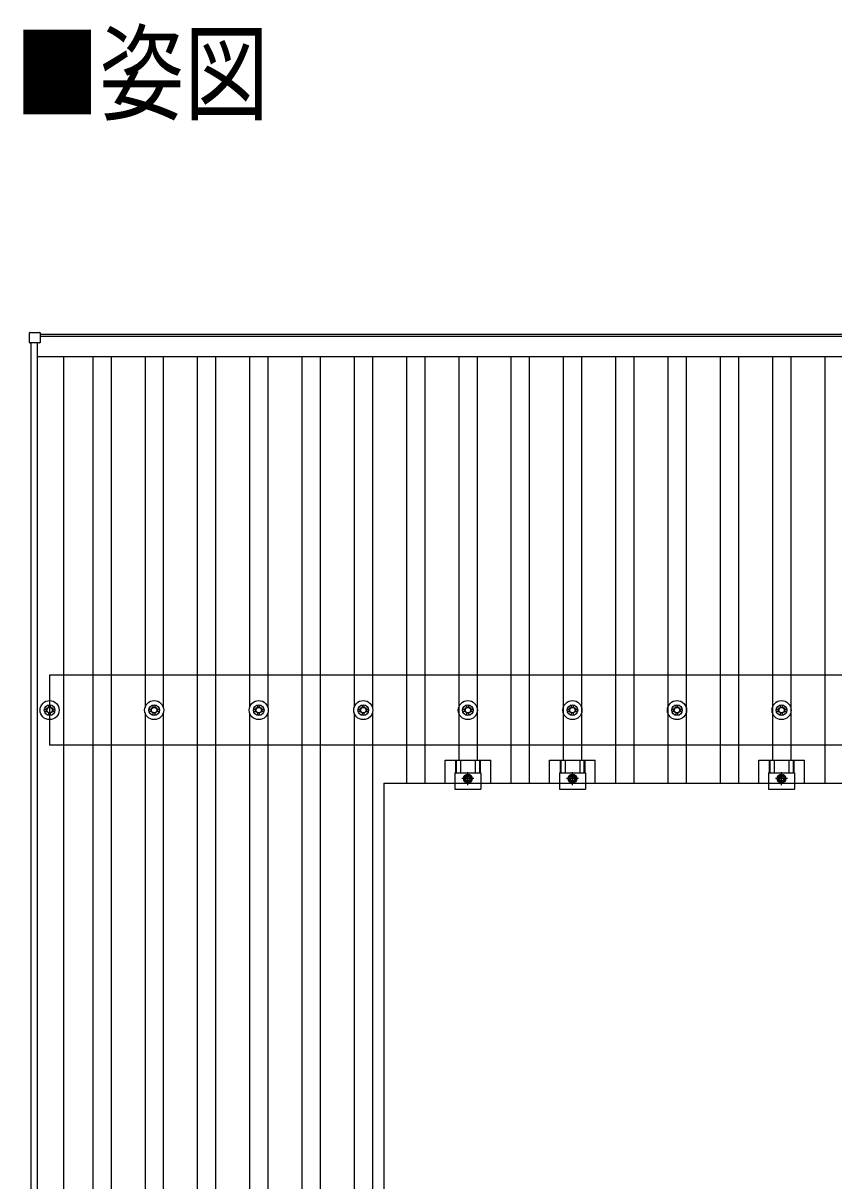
# Model space of a CAD drawing. Units: millimetres, scale not verified. Extents: x -12615 to 12615, y -8910 to 8910.
# Drawn here: x -10001 to -8450, y 4530 to 6745 of the extents above; entities that cross this region are included whole.
import ezdxf
from ezdxf.enums import TextEntityAlignment as Align

# ---------------------------------------------------------------- set-up
doc = ezdxf.new("R2010")
doc.units = ezdxf.units.MM
doc.header["$LTSCALE"] = 40
for name, color, linetype in [('0-2_USER1', 3, 'Continuous'), ('0-4_YKK_13', 4, 'Continuous'), ('0-5_YKK_A1', 4, 'Continuous')]:
    doc.layers.add(name, color=color, linetype=linetype)
doc.styles.add('ＭＳ ゴシック', font='')
doc.styles.get('ＭＳ ゴシック').set_extended_font_data('MS Gothic')

msp = doc.modelspace()

# ---------------------------------------------------------------- linework, layer by layer
at = {"layer": '0-4_YKK_13'}
for p, q in [((-9988.3, 6134.25), (-9988.3, 6152.25)), ((-9987.3, 6153.25), (-9969.3, 6153.25)), ((-9968.3, 6152.25), (-9968.3, 6134.25)), ((-9969.3, 6133.25), (-9987.3, 6133.25)), ((-9960, 5432.19), (-9955.59, 5432.19)), ((-9960, 5428.69), (-9955.59, 5428.69)), ((-9951.75, 5436.02), (-9951.75, 5440.44)), ((-9948.25, 5436.02), (-9948.25, 5440.44)), ((-9944.42, 5432.19), (-9940.01, 5432.19)), ((-9944.42, 5428.69), (-9940.01, 5428.69)), ((-9760, 5432.19), (-9755.59, 5432.19)), ((-9760, 5428.69), (-9755.59, 5428.69)), ((-9751.75, 5436.02), (-9751.75, 5440.44)), ((-9748.25, 5436.02), (-9748.25, 5440.44)), ((-9744.42, 5432.19), (-9740.01, 5432.19)), ((-9744.42, 5428.69), (-9740.01, 5428.69)), ((-9560, 5432.19), (-9555.59, 5432.19)), ((-9560, 5428.69), (-9555.59, 5428.69)), ((-9551.75, 5436.02), (-9551.75, 5440.44)), ((-9548.25, 5436.02), (-9548.25, 5440.44)), ((-9544.42, 5432.19), (-9540.01, 5432.19)), ((-9544.42, 5428.69), (-9540.01, 5428.69)), ((-9360, 5432.19), (-9355.59, 5432.19)), ((-9360, 5428.69), (-9355.59, 5428.69)), ((-9351.75, 5436.02), (-9351.75, 5440.44)), ((-9348.25, 5436.02), (-9348.25, 5440.44)), ((-9344.42, 5432.19), (-9340.01, 5432.19)), ((-9344.42, 5428.69), (-9340.01, 5428.69)), ((-9160, 5432.19), (-9155.59, 5432.19)), ((-9160, 5428.69), (-9155.59, 5428.69)), ((-9151.75, 5436.02), (-9151.75, 5440.44)), ((-9148.25, 5436.02), (-9148.25, 5440.44)), ((-9144.42, 5432.19), (-9140.01, 5432.19)), ((-9144.42, 5428.69), (-9140.01, 5428.69)), ((-8960, 5432.19), (-8955.59, 5432.19)), ((-8960, 5428.69), (-8955.59, 5428.69)), ((-8951.75, 5436.02), (-8951.75, 5440.44)), ((-8948.25, 5436.02), (-8948.25, 5440.44)), ((-8944.42, 5432.19), (-8940.01, 5432.19)), ((-8944.42, 5428.69), (-8940.01, 5428.69)), ((-8760, 5432.19), (-8755.59, 5432.19)), ((-8760, 5428.69), (-8755.59, 5428.69)), ((-8751.75, 5436.02), (-8751.75, 5440.44)), ((-8748.25, 5436.02), (-8748.25, 5440.44)), ((-8744.42, 5432.19), (-8740.01, 5432.19)), ((-8744.42, 5428.69), (-8740.01, 5428.69)), ((-8560, 5432.19), (-8555.59, 5432.19)), ((-8560, 5428.69), (-8555.59, 5428.69)), ((-8551.75, 5436.02), (-8551.75, 5440.44)), ((-8548.25, 5436.02), (-8548.25, 5440.44)), ((-8544.42, 5432.19), (-8540.01, 5432.19)), ((-8544.42, 5428.69), (-8540.01, 5428.69)), ((-9951.75, 5420.44), (-9951.75, 5424.86)), ((-9948.25, 5420.44), (-9948.25, 5424.86)), ((-9751.75, 5420.44), (-9751.75, 5424.86)), ((-9748.25, 5420.44), (-9748.25, 5424.86)), ((-9551.75, 5420.44), (-9551.75, 5424.86)), ((-9548.25, 5420.44), (-9548.25, 5424.86)), ((-9351.75, 5420.44), (-9351.75, 5424.86)), ((-9348.25, 5420.44), (-9348.25, 5424.86)), ((-9151.75, 5420.44), (-9151.75, 5424.86)), ((-9148.25, 5420.44), (-9148.25, 5424.86)), ((-8951.75, 5420.44), (-8951.75, 5424.86)), ((-8948.25, 5420.44), (-8948.25, 5424.86)), ((-8751.75, 5420.44), (-8751.75, 5424.86)), ((-8748.25, 5420.44), (-8748.25, 5424.86)), ((-8551.75, 5420.44), (-8551.75, 5424.86)), ((-8548.25, 5420.44), (-8548.25, 5424.86)), ((-9173.52, 5334.44), (-9173.52, 5310.24)), ((-9172.12, 5334.44), (-9172.12, 5310.24)), ((-9163.92, 5334.44), (-9163.92, 5310.24)), ((-9136.08, 5334.44), (-9136.08, 5310.24)), ((-9127.88, 5334.44), (-9127.88, 5310.24)), ((-9126.48, 5334.44), (-9126.48, 5310.24)), ((-9106.35, 5290.94), (-9106.35, 5334.44)), ((-8973.52, 5334.44), (-8973.52, 5310.24)), ((-8972.12, 5334.44), (-8972.12, 5310.24)), ((-8963.92, 5334.44), (-8963.92, 5310.24)), ((-8936.08, 5334.44), (-8936.08, 5310.24)), ((-8927.88, 5334.44), (-8927.88, 5310.24)), ((-8926.48, 5334.44), (-8926.48, 5310.24)), ((-8906.35, 5290.94), (-8906.35, 5334.44)), ((-8573.52, 5334.44), (-8573.52, 5310.24)), ((-8572.12, 5334.44), (-8572.12, 5310.24)), ((-8563.92, 5334.44), (-8563.92, 5310.24)), ((-8536.08, 5334.44), (-8536.08, 5310.24)), ((-8527.88, 5334.44), (-8527.88, 5310.24)), ((-8526.48, 5334.44), (-8526.48, 5310.24)), ((-8506.35, 5290.94), (-8506.35, 5334.44)), ((-9175, 5310.24), (-9125, 5310.24)), ((-9138.5, 5299.44), (-9161.5, 5299.44)), ((-9150, 5286.93), (-9150, 5311.94)), ((-9125, 5310.24), (-9125, 5278.94)), ((-8975, 5310.24), (-8925, 5310.24)), ((-8938.5, 5299.44), (-8961.5, 5299.44)), ((-8950, 5286.93), (-8950, 5311.94)), ((-8925, 5310.24), (-8925, 5278.94)), ((-8575, 5310.24), (-8525, 5310.24)), ((-8538.5, 5299.44), (-8561.5, 5299.44)), ((-8550, 5286.93), (-8550, 5311.94)), ((-8525, 5310.24), (-8525, 5278.94)), ((-9311, 5290.94), (-7589, 5290.94))]:
    msp.add_line(p, q, dxfattribs=at)
for points in [[(-9193.65, 5290.94), (-9193.65, 5334.44), (-9106.35, 5334.44)], [(-8993.65, 5290.94), (-8993.65, 5334.44), (-8906.35, 5334.44)], [(-8593.65, 5290.94), (-8593.65, 5334.44), (-8506.35, 5334.44)], [(-9175, 5310.24), (-9175, 5278.94), (-9125, 5278.94)], [(-8975, 5310.24), (-8975, 5278.94), (-8925, 5278.94)], [(-8575, 5310.24), (-8575, 5278.94), (-8525, 5278.94)], [(-9311, 5290.94), (-9311, 4156.94), (-7589, 4156.94)]]:
    msp.add_lwpolyline(points, dxfattribs=at)
for points in [[(-9150, 5291.93), (-9156.5, 5295.69), (-9156.5, 5303.19), (-9150, 5306.94), (-9143.5, 5303.19), (-9143.5, 5295.69)], [(-8950, 5291.93), (-8956.5, 5295.69), (-8956.5, 5303.19), (-8950, 5306.94), (-8943.5, 5303.19), (-8943.5, 5295.69)], [(-8550, 5291.93), (-8556.5, 5295.69), (-8556.5, 5303.19), (-8550, 5306.94), (-8543.5, 5303.19), (-8543.5, 5295.69)]]:
    msp.add_lwpolyline(points, close=True, dxfattribs=at)
for centre, radius in [((-9950, 5430.44), 18.25), ((-9950, 5430.44), 10.15), ((-9950, 5430.44), 5.85), ((-9950, 5430.44), 5.25), ((-9750, 5430.44), 18.25), ((-9750, 5430.44), 10.15), ((-9750, 5430.44), 5.85), ((-9750, 5430.44), 5.25), ((-9550, 5430.44), 18.25), ((-9550, 5430.44), 10.15), ((-9550, 5430.44), 5.85), ((-9550, 5430.44), 5.25), ((-9350, 5430.44), 18.25), ((-9350, 5430.44), 10.15), ((-9350, 5430.44), 5.85), ((-9350, 5430.44), 5.25), ((-9150, 5430.44), 18.25), ((-9150, 5430.44), 10.15), ((-9150, 5430.44), 5.85), ((-9150, 5430.44), 5.25), ((-8950, 5430.44), 18.25), ((-8950, 5430.44), 10.15), ((-8950, 5430.44), 5.85), ((-8950, 5430.44), 5.25), ((-8750, 5430.44), 18.25), ((-8750, 5430.44), 10.15), ((-8750, 5430.44), 5.85), ((-8750, 5430.44), 5.25), ((-8550, 5430.44), 18.25), ((-8550, 5430.44), 10.15), ((-8550, 5430.44), 5.85), ((-8550, 5430.44), 5.25), ((-9150, 5299.44), 8.5), ((-9150, 5299.44), 6.5), ((-9150, 5299.44), 4), ((-8950, 5299.44), 8.5), ((-8950, 5299.44), 6.5), ((-8950, 5299.44), 4), ((-8550, 5299.44), 8.5), ((-8550, 5299.44), 6.5), ((-8550, 5299.44), 4)]:
    msp.add_circle(centre, radius, dxfattribs=at)
for centre, start, end in [((-9987.3, 6152.25), 90, 180), ((-9969.3, 6152.25), 0, 90), ((-9987.3, 6134.25), 180, 270), ((-9969.3, 6134.25), 270, 0)]:
    msp.add_arc(centre, 1, start, end, dxfattribs=at)
at = {"layer": '0-5_YKK_A1'}
for p, q in [((-9968.3, 6149.95), (-6931.7, 6149.95)), ((-6931.7, 6145.16), (-9968.3, 6145.16)), ((-9985, 223.93), (-9985, 6133.25)), ((-9973, 223.93), (-9973, 6133.25)), ((-9973, 6107.16), (-6927, 6107.16)), ((-9923.5, 6107.16), (-9923.5, 255.22)), ((-9867.5, 6107.16), (-9867.5, 255.22)), ((-9832.5, 6107.16), (-9832.5, 255.22)), ((-9767.5, 6107.16), (-9767.5, 5435.62)), ((-9732.5, 6107.16), (-9732.5, 5435.62)), ((-9667.5, 6107.16), (-9667.5, 255.22)), ((-9632.5, 6107.16), (-9632.5, 255.22)), ((-9567.5, 6107.16), (-9567.5, 5435.62)), ((-9532.5, 6107.16), (-9532.5, 5435.62)), ((-9467.5, 6107.16), (-9467.5, 255.22)), ((-9432.5, 6107.16), (-9432.5, 255.22)), ((-9367.5, 6107.16), (-9367.5, 5435.62)), ((-9332.5, 6107.16), (-9332.5, 5435.62)), ((-9267.5, 6107.16), (-9267.5, 5290.94)), ((-9232.5, 6107.16), (-9232.5, 5290.94)), ((-9167.5, 6107.16), (-9167.5, 5334.44)), ((-9132.5, 6107.16), (-9132.5, 5334.44)), ((-9067.5, 6107.16), (-9067.5, 5290.94)), ((-9032.5, 6107.16), (-9032.5, 5290.94)), ((-8967.5, 6107.16), (-8967.5, 5334.44)), ((-8932.5, 6107.16), (-8932.5, 5334.44)), ((-8867.5, 6107.16), (-8867.5, 5290.94)), ((-8832.5, 6107.16), (-8832.5, 5290.94)), ((-8767.5, 6107.16), (-8767.5, 5290.94)), ((-8732.5, 6107.16), (-8732.5, 5290.94)), ((-8667.5, 6107.16), (-8667.5, 5290.94)), ((-8632.5, 6107.16), (-8632.5, 5290.94)), ((-8567.5, 6107.16), (-8567.5, 5334.44)), ((-8532.5, 6107.16), (-8532.5, 5334.44)), ((-8467.5, 6107.16), (-8467.5, 5290.94)), ((-6950, 5497.44), (-9950, 5497.44)), ((-9950, 5497.44), (-9950, 5363.44)), ((-9767.5, 5425.26), (-9767.5, 935.62)), ((-9732.5, 5425.26), (-9732.5, 935.62)), ((-9567.5, 5425.26), (-9567.5, 935.62)), ((-9532.5, 5425.26), (-9532.5, 935.62)), ((-9367.5, 5425.26), (-9367.5, 935.62)), ((-9332.5, 5425.26), (-9332.5, 935.62)), ((-6950, 5363.44), (-9950, 5363.44))]:
    msp.add_line(p, q, dxfattribs=at)

# ---------------------------------------------------------------- texts
at = {"layer": '0-2_USER1', "style": 'ＭＳ ゴシック', "width": 0.8}
msp.add_text('■姿図', height=148.5, dxfattribs=at).set_placement((-10016.8, 6530.46), align=Align.BOTTOM_LEFT)

doc.saveas('drawing.dxf')
